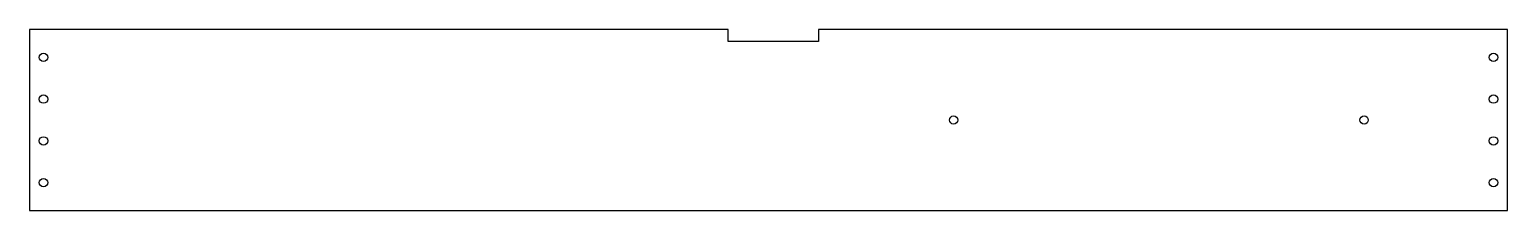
# Model space of a CAD drawing. Header units: millimetres. Extents: x -265 to 265, y -65 to 0.
import ezdxf

# ---------------------------------------------------------------- set-up
doc = ezdxf.new("R2010")
doc.units = ezdxf.units.MM
doc.layers.get('0').update_dxf_attribs({"linetype": 'CONTINUOUS'})

msp = doc.modelspace()

# ---------------------------------------------------------------- linework, layer by layer
msp.add_lwpolyline([(-14.48, -4.3), (-14.48, 0), (-265, 0), (-265, -65), (265, -65), (265, 0), (17.88, 0), (17.88, -4.3)], close=True)
for centre in [(-260, -10), (260, -10), (-260, -25), (260, -25), (66.39, -32.5), (213.61, -32.5), (-260, -40), (260, -40), (-260, -55), (260, -55)]:
    msp.add_circle(centre, 1.5)

doc.saveas('drawing.dxf')
